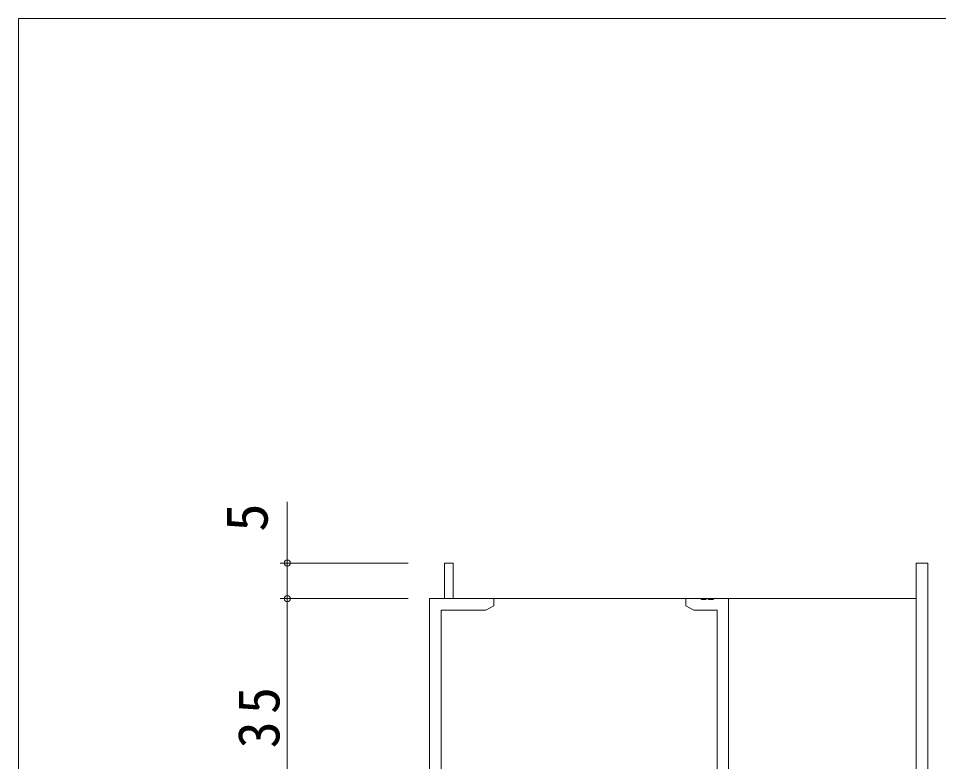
# Model space of a CAD drawing. Units: millimetres, scale not verified. Extents: x -594 to 199, y -420 to 144.
# Drawn here: x -591.2 to -461.9, y 37 to 141.4 of the extents above; entities that cross this region are included whole.
import ezdxf
from ezdxf.enums import TextEntityAlignment as Align

# ---------------------------------------------------------------- set-up
doc = ezdxf.new("R2010")
doc.units = ezdxf.units.MM
doc.header["$LTSCALE"] = 2
for name, color, linetype, lineweight in [('0-1_YKK_ZWAK', 7, 'Continuous', 9), ('0-3_YKK_11', 7, 'Continuous', 9), ('0-4_YKK_12', 2, 'Continuous', 9), ('0-7_YKK_D', 6, 'Continuous', 9)]:
    doc.layers.add(name, color=color, linetype=linetype, lineweight=lineweight)
doc.styles.add('ＭＳ ゴシック', font='')
doc.styles.get('ＭＳ ゴシック').set_extended_font_data('MS Gothic')

msp = doc.modelspace()

# ---------------------------------------------------------------- linework, layer by layer
at = {"layer": '0-1_YKK_ZWAK'}
for p in [(-591.2, -383.6), (178.8, 141.4)]:
    msp.add_line(p, (-591.2, 141.4), dxfattribs=at)
at = {"layer": '0-3_YKK_11'}
for p, q in [((-531.328, 64.884), (-530.128, 64.884)), ((-531.328, 59.884), (-531.328, 64.884)), ((-530.128, 64.884), (-530.128, 59.884)), ((-465.058, 64.884), (-463.428, 64.884)), ((-465.058, 26.514), (-465.058, 64.884)), ((-463.428, 64.884), (-463.428, 24.884)), ((-533.428, 59.884), (-531.328, 59.884)), ((-533.428, 24.884), (-533.428, 59.884)), ((-530.128, 59.884), (-524.428, 59.884)), ((-524.428, 59.884), (-524.428, 58.884)), ((-497.428, 59.884), (-495.386, 59.884)), ((-497.428, 58.884), (-497.428, 59.884)), ((-495.386, 59.884), (-495.203, 59.764)), ((-495.203, 59.764), (-494.653, 59.764)), ((-494.653, 59.764), (-494.469, 59.884)), ((-494.469, 59.884), (-494.386, 59.884)), ((-494.386, 59.884), (-494.203, 59.764)), ((-494.203, 59.764), (-493.653, 59.764)), ((-493.653, 59.764), (-493.469, 59.884)), ((-493.469, 59.884), (-491.428, 59.884)), ((-491.428, 59.884), (-491.428, 34.884)), ((-531.798, 58.254), (-531.798, 29.814)), ((-525.519, 58.254), (-531.798, 58.254)), ((-524.428, 58.884), (-525.519, 58.254)), ((-496.336, 58.254), (-497.428, 58.884)), ((-493.058, 58.254), (-496.336, 58.254)), ((-493.058, 34.884), (-493.058, 58.254))]:
    msp.add_line(p, q, dxfattribs=at)
at = {"layer": '0-4_YKK_12'}
for p, q in [((-533.428, 59.884), (-465.058, 59.884)), ((-533.428, 59.884), (-533.428, 23.347)), ((-463.428, 54.884), (-463.428, -135.116))]:
    msp.add_line(p, q, dxfattribs=at)
at = {"layer": '0-7_YKK_D'}
for p, q in [((-553.428, 64.884), (-553.428, 73.484)), ((-536.428, 64.884), (-554.428, 64.884)), ((-553.428, 59.884), (-553.428, 64.884)), ((-536.428, 59.884), (-554.428, 59.884)), ((-536.428, 59.884), (-554.428, 59.884)), ((-553.428, 24.884), (-553.428, 59.884))]:
    msp.add_line(p, q, dxfattribs=at)
for centre in [(-553.428, 64.884), (-553.428, 59.884), (-553.428, 59.884)]:
    msp.add_circle(centre, 0.425, dxfattribs=at)

# ---------------------------------------------------------------- texts
at = {"layer": '0-7_YKK_D', "color": 7, "style": 'ＭＳ ゴシック'}
msp.add_text('5', height=5.865, rotation=90, dxfattribs=at).set_placement((-554.428, 69.284), align=Align.BOTTOM_LEFT)
at = {"layer": '0-7_YKK_D', "color": 7, "insert": (-554.428, 38.864), "char_height": 5.865, "attachment_point": 7, "rotation": 90, "style": 'ＭＳ ゴシック'}
msp.add_mtext('\\T1.27;\\W0.95;35', dxfattribs=at)

doc.saveas('drawing.dxf')
